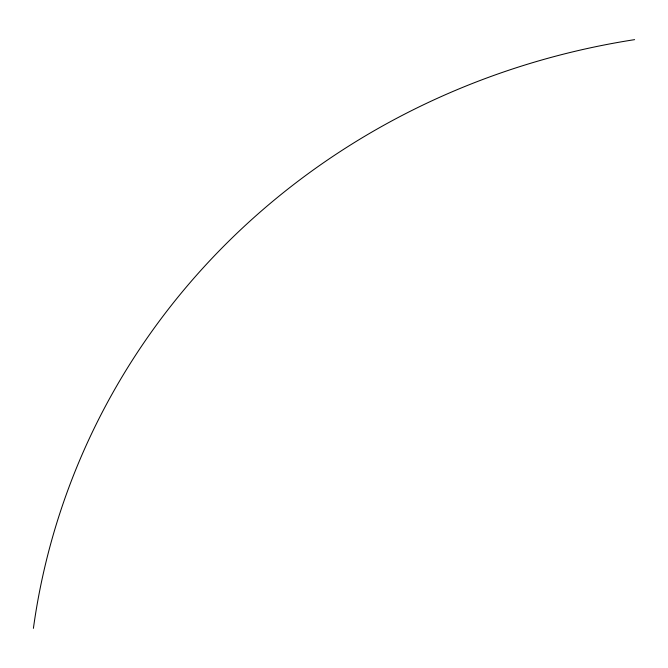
<?xml version="1.0" encoding="UTF-8"?>
<svg xmlns="http://www.w3.org/2000/svg" width="668" height="668" viewBox="0 0 668 668"><rect width="100%" height="100%" fill="white"/><g stroke="black" fill="none" stroke-linecap="round" stroke-linejoin="round"><path stroke-width="1" d="M33.4 628.354A745.905 703.12 11.5 0 1 634.6 39.646"/></g></svg>
